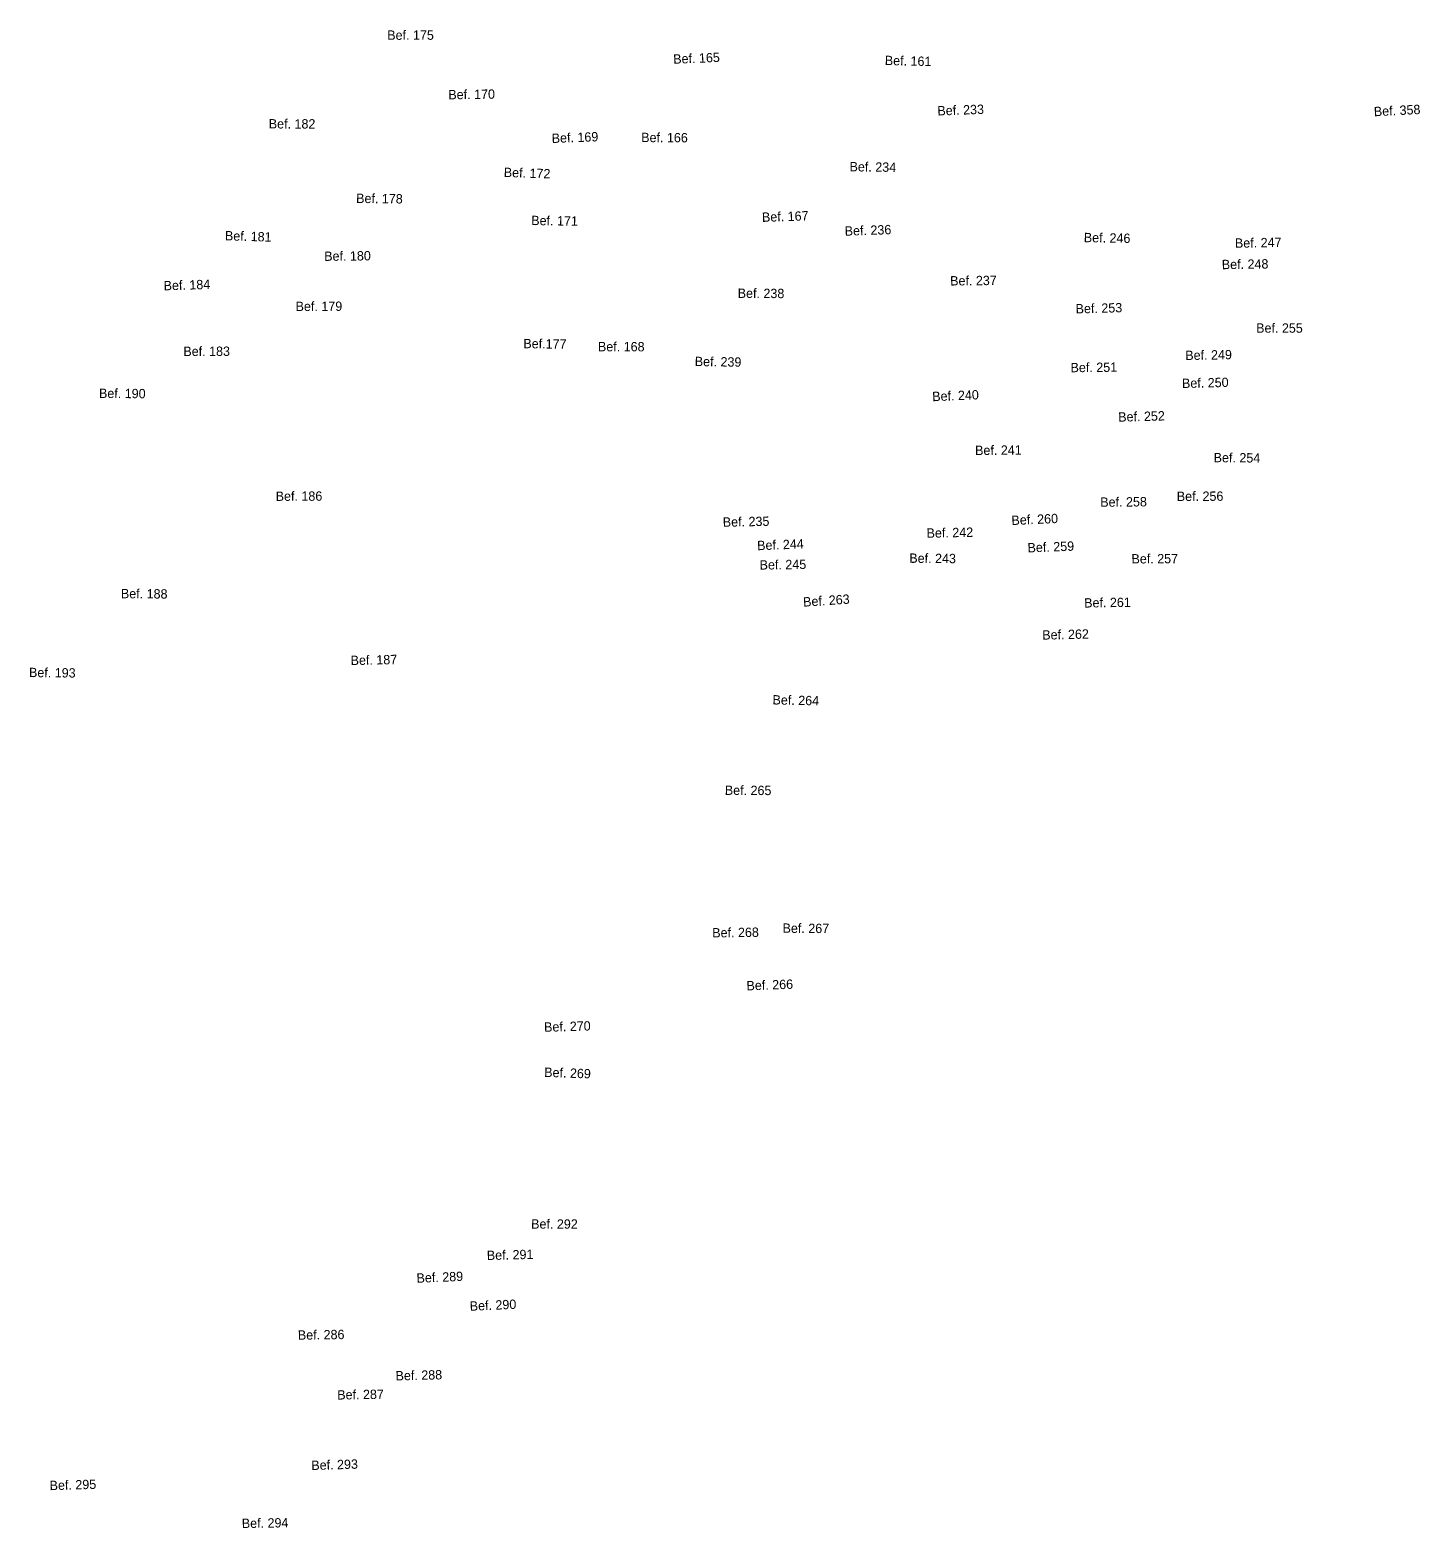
# Model space of a CAD drawing. Header units: metres. Extents: x 4462695 to 4462802, y 5794005 to 5794153.
# Drawn here: x 4462730.17 to 4462759.88, y 5794014.41 to 5794046.44 of the extents above; entities that cross this region are included whole.
import ezdxf

# ---------------------------------------------------------------- set-up
doc = ezdxf.new("R2010")
doc.units = ezdxf.units.M
doc.layers.add('Bef.Nr.', color=7, linetype='Continuous')
doc.layers.add('Befunde Pl.1', color=7, linetype='Continuous')

msp = doc.modelspace()

# ---------------------------------------------------------------- texts
at = {"layer": 'Bef.Nr.'}
for s, rotation, p in [('Bef. 175', 359.9998, (4462737.809, 5794046.23, 54.465)), ('Bef. 165', 2.3823, (4462743.925, 5794045.716, 54.465)), ('Bef. 161', 358.6905, (4462748.441, 5794045.69, 54.465)), ('Bef. 170', 0.8316, (4462739.116, 5794044.956, 54.465)), ('Bef. 233', 2.1386, (4462749.57, 5794044.61, 54.465)), ('Bef. 358', 2.9165, (4462758.899, 5794044.594, 54.465)), ('Bef. 182', 359.9048, (4462735.277, 5794044.334, 54.465)), ('Bef. 169', 2.1524, (4462741.327, 5794044.023, 54.465)), ('Bef. 166', 359.6184, (4462743.236, 5794044.043, 54.465)), ('Bef. 172', 358.091, (4462740.297, 5794043.298, 54.465)), ('Bef. 234', 359.1784, (4462747.688, 5794043.419, 54.465)), ('Bef. 178', 359.3158, (4462737.143, 5794042.742, 54.465)), ('Bef. 171', 359.206, (4462740.886, 5794042.268, 54.465)), ('Bef. 167', 1.9248, (4462745.82, 5794042.336, 54.465)), ('Bef. 181', 358.3078, (4462734.338, 5794041.943, 54.465)), ('Bef. 236', 1.9971, (4462747.589, 5794042.04, 54.465)), ('Bef. 246', 358.9745, (4462752.694, 5794041.904, 54.465)), ('Bef. 247', 1.1193, (4462755.927, 5794041.782, 54.465)), ('Bef. 180', 0.6558, (4462736.463, 5794041.503, 54.465)), ('Bef. 248', 0.8581, (4462755.646, 5794041.325, 54.465)), ('Bef. 184', 1.7274, (4462733.033, 5794040.873, 54.465)), ('Bef. 237', 0.6539, (4462749.84, 5794040.976, 54.465)), ('Bef. 238', 359.6083, (4462745.298, 5794040.713, 54.465)), ('Bef. 179', 0.1824, (4462735.851, 5794040.431, 54.465)), ('Bef. 253', 1.5475, (4462752.523, 5794040.378, 54.465)), ('Bef. 255', 359.9153, (4462756.379, 5794039.968, 54.465)), ('Bef.177', 359.1828, (4462740.717, 5794039.637, 54.465)), ('Bef. 183', 0.1561, (4462733.452, 5794039.469, 54.465)), ('Bef. 168', 359.9183, (4462742.312, 5794039.57, 54.465)), ('Bef. 249', 0.9844, (4462754.866, 5794039.383, 54.465)), ('Bef. 239', 359.1701, (4462744.38, 5794039.254, 54.465)), ('Bef. 251', 0.6068, (4462752.413, 5794039.122, 54.465)), ('Bef. 250', 1.4317, (4462754.796, 5794038.784, 54.465)), ('Bef. 190', 359.4631, (4462731.648, 5794038.574, 54.465)), ('Bef. 240', 2.4042, (4462749.46, 5794038.502, 54.465)), ('Bef. 252', 1.6281, (4462753.434, 5794038.064, 54.465)), ('Bef. 241', 0.5196, (4462750.373, 5794037.352, 54.465)), ('Bef. 254', 359.4866, (4462755.47, 5794037.199, 54.465)), ('Bef. 186', 0.1927, (4462735.425, 5794036.372, 54.465)), ('Bef. 258', 0.5754, (4462753.048, 5794036.245, 52.543)), ('Bef. 256', 0.1962, (4462754.683, 5794036.37, 54.465)), ('Bef. 235', 1.2736, (4462744.982, 5794035.817, 54.465)), ('Bef. 260', 2.5284, (4462751.153, 5794035.855, 54.465)), ('Bef. 242', 1.2667, (4462749.337, 5794035.582, 54.465)), ('Bef. 244', 2.2674, (4462745.718, 5794035.316, 54.465)), ('Bef. 259', 2.3207, (4462751.497, 5794035.268, 54.465)), (' Bef. 245', 0.7441, (4462745.694, 5794034.902, 54.465)), ('Bef. 243', 359.4657, (4462748.966, 5794035.048, 54.465)), ('Bef. 257', 0.401, (4462753.715, 5794035.033, 54.465)), ('Bef. 188', 359.4927, (4462732.116, 5794034.291, 54.465)), ('Bef. 263', 3.8355, (4462746.703, 5794034.109, 54.465)), ('Bef. 261', 0.8561, (4462752.705, 5794034.091, 54.465)), ('Bef. 262', 1.4127, (4462751.81, 5794033.404, 54.465)), ('Bef. 187', 1.2404, (4462737.028, 5794032.861, 54.465)), ('Bef. 193', 359.3976, (4462730.152, 5794032.604, 54.465)), ('Bef. 264', 358.7489, (4462746.041, 5794032.02, 54.465)), ('Bef. 265', 359.667, (4462745.023, 5794030.087, 54.465)), ('Bef. 267', 359.5364, (4462746.257, 5794027.138, 54.465)), ('Bef. 268', 0.8279, (4462744.756, 5794027.037, 54.465)), ('Bef. 266', 2.1283, (4462745.49, 5794025.905, 54.465)), ('Bef. 270', 1.6993, (4462741.163, 5794025.02, 54.465)), ('Bef. 269', 357.9003, (4462741.161, 5794024.059, 54.465)), ('Bef. 292', 359.8525, (4462740.884, 5794020.813, 54.465)), ('Bef. 291', 1.3592, (4462739.939, 5794020.141, 54.465)), ('Bef. 289', 2.4022, (4462738.439, 5794019.654, 52.589)), ('Bef. 290', 2.5336, (4462739.576, 5794019.055, 54.465)), ('Bef. 286', 0.8395, (4462735.9, 5794018.437, 54.465)), ('Bef. 288', 1.4292, (4462737.989, 5794017.566, 54.465)), ('Bef. 287', 0.8837, (4462736.742, 5794017.158, 54.465)), ('Bef. 293', 1.7023, (4462736.189, 5794015.651, 54.465)), ('Bef. 294', 0.9102, (4462734.702, 5794014.411, 54.465))]:
    msp.add_text(s, height=0.2, rotation=rotation, dxfattribs=at).set_placement(p)
at = {"layer": 'Befunde Pl.1'}
msp.add_text('Bef. 295', height=0.2, rotation=1.705, dxfattribs=at).set_placement((4462730.596, 5794015.22, 54.465))

doc.saveas('drawing.dxf')
